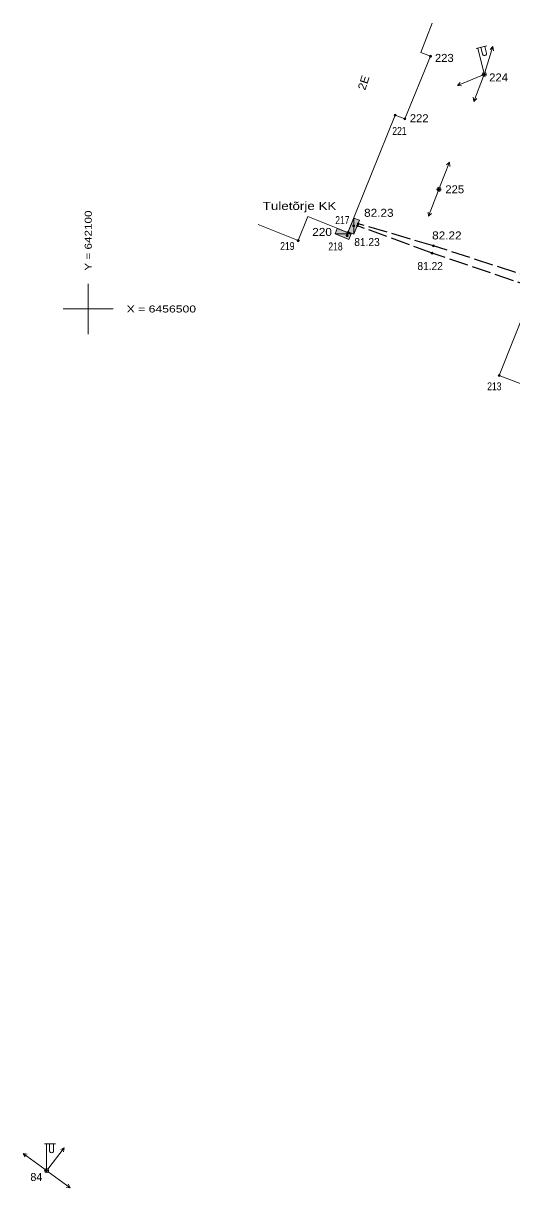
# Model space of a CAD drawing. Extents: x 642048 to 642352, y 6456237 to 6456686.
# Drawn here: x 642093.5 to 642142.3, y 6456412.2 to 6456528.5 of the extents above; entities that cross this region are included whole.
import ezdxf
from ezdxf.enums import TextEntityAlignment as Align

# ---------------------------------------------------------------- set-up
doc = ezdxf.new("R2010")
doc.units = 0
doc.header["$LTSCALE"] = 0.32
doc.header["$PDMODE"] = 32
doc.header["$PDSIZE"] = 0.16
doc.linetypes.add('LONG_DASHED', pattern=[7.5, 6, -1.5])
for name, color, linetype, lineweight in [('1', 7, 'Continuous', 13), ('11', 7, 'Continuous', 13), ('12', 7, 'Continuous', 13), ('21', 7, 'Continuous', 13), ('27', 7, 'Continuous', 13), ('28', 7, 'Continuous', 13), ('49', 7, 'Continuous', 13), ('54', 7, 'Continuous', 13), ('61', 7, 'Continuous', 13)]:
    doc.layers.add(name, color=color, linetype=linetype, lineweight=lineweight)
doc.layers.add('57', color=7, linetype='Continuous')
doc.layers.add('62', color=7, linetype='Continuous')

msp = doc.modelspace()

# ---------------------------------------------------------------- hatches: boundary and pattern name
at = {"layer": '27'}
for points in [[(642124.66, 6456507.51), (642124.88, 6456508.06), (642126.27, 6456507.5)], [(642126.55, 6456509.09), (642126.53, 6456507.47), (642125.97, 6456507.71)], [(642126.55, 6456509.09), (642127.11, 6456508.86), (642126.53, 6456507.47)], [(642124.66, 6456507.51), (642126.27, 6456507.5), (642126.05, 6456506.94)]]:
    msp.add_hatch(color=256, dxfattribs=at).paths.add_polyline_path(points)
at = {"layer": '54'}
for points in [[(642134.3, 6456525.25, 1), (642134.1, 6456525.25, 1)], [(642139.67, 6456523.45, 1), (642139.47, 6456523.45, 1)], [(642130.76, 6456519.38, 1), (642130.56, 6456519.38, 1)], [(642131.74, 6456519, 1), (642131.54, 6456519, 1)], [(642135.14, 6456511.96, 1), (642134.94, 6456511.96, 1)], [(642126.62, 6456508.3, 1), (642126.42, 6456508.3, 1)], [(642127, 6456508.31, 1), (642126.8, 6456508.31, 1)], [(642127.08, 6456508.51, 1), (642126.88, 6456508.51, 1)], [(642121.08, 6456506.83, 1), (642120.88, 6456506.83, 1)], [(642125.96, 6456507.33, 1), (642125.76, 6456507.33, 1)], [(642126.05, 6456507.63, 1), (642125.85, 6456507.63, 1)], [(642134.59, 6456506.32, 1), (642134.39, 6456506.32, 1)], [(642134.45, 6456505.59, 1), (642134.25, 6456505.59, 1)], [(642141.15, 6456493.36, 1), (642140.95, 6456493.36, 1)], [(642095.94, 6456413.89, 1), (642095.74, 6456413.89, 1)]]:
    msp.add_hatch(color=256, dxfattribs=at).paths.add_polyline_path(points)

# ---------------------------------------------------------------- linework, layer by layer
at = {"layer": '1'}
for p, q in [((642134.35, 6456528.55), (642133.22, 6456525.63)), ((642134.2, 6456525.25), (642133.22, 6456525.63)), ((642120.98, 6456506.83), (642121.95, 6456509.24)), ((642121.95, 6456509.24), (642125.95, 6456507.63)), ((642116.98, 6456508.44), (642120.98, 6456506.83))]:
    msp.add_line(p, q, dxfattribs=at)
msp.add_lwpolyline([(642125.95, 6456507.63), (642130.66, 6456519.38), (642131.64, 6456519), (642134.2, 6456525.25)], dxfattribs=at)
at = {"layer": '11'}
for p, q in [((642138.75, 6456526.03), (642139.82, 6456526.29)), ((642138.94, 6456526.08), (642139.52, 6456523.64)), ((642139.23, 6456526.15), (642139.4, 6456525.46)), ((642139.62, 6456526.24), (642139.79, 6456525.56)), ((642095.64, 6456416.59), (642096.74, 6456416.59)), ((642095.84, 6456416.59), (642095.84, 6456414.09)), ((642096.14, 6456416.59), (642096.14, 6456415.89)), ((642096.54, 6456416.59), (642096.54, 6456415.89))]:
    msp.add_line(p, q, dxfattribs=at)
for centre in [(642139.57, 6456523.45), (642095.84, 6456413.89)]:
    msp.add_circle(centre, 0.2, dxfattribs=at)
for centre, start, end in [((642139.59, 6456525.51), 193.3832, 13.5046), ((642096.34, 6456415.89), 179.9393, 0.0607)]:
    msp.add_arc(centre, 0.2, start, end, dxfattribs=at)
at = {"layer": '12'}
for p, q in [((642139.63, 6456523.64), (642140.44, 6456526.22)), ((642139.39, 6456523.37), (642136.9, 6456522.32)), ((642139.5, 6456523.26), (642138.51, 6456520.75)), ((642135.11, 6456512.15), (642136.1, 6456514.66)), ((642134.97, 6456511.77), (642133.99, 6456509.26)), ((642095.96, 6456414.05), (642097.61, 6456416.19)), ((642095.68, 6456414.01), (642093.51, 6456415.62)), ((642096, 6456413.77), (642098.19, 6456412.19))]:
    msp.add_line(p, q, dxfattribs=at)
for points in [[(642140.16, 6456525.93), (642140.44, 6456526.22), (642140.5, 6456525.81)], [(642137.3, 6456522.3), (642136.9, 6456522.32), (642137.17, 6456522.63)], [(642138.81, 6456521.02), (642138.51, 6456520.75), (642138.47, 6456521.16)], [(642135.8, 6456514.39), (642136.1, 6456514.66), (642136.14, 6456514.25)], [(642134.29, 6456509.53), (642133.99, 6456509.26), (642133.96, 6456509.67)], [(642097.25, 6456416.01), (642097.61, 6456416.19), (642097.53, 6456415.78)], [(642093.69, 6456415.26), (642093.51, 6456415.62), (642093.91, 6456415.54)], [(642098.01, 6456412.55), (642098.19, 6456412.19), (642097.79, 6456412.26)]]:
    msp.add_lwpolyline(points, dxfattribs=at)
for centre in [(642139.57, 6456523.45), (642139.57, 6456523.45), (642139.57, 6456523.45), (642135.04, 6456511.96), (642135.04, 6456511.96), (642095.84, 6456413.89), (642095.84, 6456413.89), (642095.84, 6456413.89)]:
    msp.add_circle(centre, 0.2, dxfattribs=at)
at = {"layer": '21', "linetype": 'LONG_DASHED', "lineweight": 25}
for points in [[(642235.24, 6456460.1), (642233.57, 6456460.95), (642233.53, 6456462.61), (642234.68, 6456466.69), (642234.93, 6456472.24), (642234.68, 6456473.56), (642233.89, 6456475.26), (642232.47, 6456476.54), (642230.39, 6456477.41), (642220.26, 6456480.99), (642218.33, 6456481.19), (642208.65, 6456482.55), (642199.81, 6456484.47), (642195.37, 6456485.37), (642191.13, 6456485.77), (642185.8, 6456486.9), (642182.78, 6456488.31), (642164.68, 6456497.53), (642157.96, 6456499.35), (642154.6, 6456499.94), (642144.75, 6456502.05), (642134.35, 6456505.59), (642126.9, 6456508.31)], [(642235.27, 6456460.17), (642233.71, 6456461.05), (642233.81, 6456462.81), (642234.95, 6456466.67), (642235.64, 6456472.26), (642235.46, 6456473.89), (642234.47, 6456475.69), (642232.76, 6456477.08), (642230.59, 6456478.09), (642220.4, 6456481.48), (642218.38, 6456481.72), (642208.74, 6456483.15), (642200.04, 6456485.38), (642195.48, 6456486.04), (642191.24, 6456486.3), (642186.11, 6456487.55), (642183.02, 6456488.9), (642165, 6456498.11), (642158.07, 6456499.89), (642154.7, 6456500.61), (642144.99, 6456502.91), (642134.49, 6456506.32), (642126.98, 6456508.51)]]:
    msp.add_lwpolyline(points, dxfattribs=at)
at = {"layer": '27'}
for points in [[(642124.66, 6456507.51), (642124.88, 6456508.06), (642126.27, 6456507.5)], [(642126.55, 6456509.09), (642126.53, 6456507.47), (642125.97, 6456507.71)], [(642126.55, 6456509.09), (642127.11, 6456508.86), (642126.53, 6456507.47)], [(642124.66, 6456507.51), (642126.27, 6456507.5), (642126.05, 6456506.94)]]:
    msp.add_lwpolyline(points, close=True, dxfattribs=at)
at = {"layer": '28'}
msp.add_lwpolyline([(642159.22, 6456486.42), (642141.05, 6456493.36), (642150.32, 6456516.59)], dxfattribs=at)
at = {"layer": '54'}
for centre in [(642134.2, 6456525.25), (642139.57, 6456523.45), (642130.66, 6456519.38), (642131.64, 6456519), (642135.04, 6456511.96), (642126.52, 6456508.3), (642126.9, 6456508.31), (642126.98, 6456508.51), (642120.98, 6456506.83), (642125.86, 6456507.33), (642125.95, 6456507.63), (642134.49, 6456506.32), (642134.35, 6456505.59), (642141.05, 6456493.36), (642095.84, 6456413.89)]:
    msp.add_circle(centre, 0.1, dxfattribs=at)
for p in [(642134.2, 6456525.25), (642139.57, 6456523.45), (642130.66, 6456519.38), (642131.64, 6456519), (642135.04, 6456511.96), (642126.52, 6456508.3), (642126.9, 6456508.31), (642126.98, 6456508.51), (642120.98, 6456506.83), (642125.86, 6456507.33), (642125.95, 6456507.63), (642134.49, 6456506.32), (642134.35, 6456505.59), (642141.05, 6456493.36), (642095.84, 6456413.89)]:
    msp.add_point(p, dxfattribs=at)
at = {"layer": '61'}
for p, q in [((642100, 6456502.5), (642100, 6456497.5)), ((642097.5, 6456500), (642102.5, 6456500))]:
    msp.add_line(p, q, dxfattribs=at)

# ---------------------------------------------------------------- texts
at = {"layer": '49'}
for s, width, p in [('82.23', 1.1, (642127.56, 6456509.21)), ('81.23', 0.95, (642126.58, 6456506.29)), ('82.22', 1.1, (642134.36, 6456506.95)), ('81.22', 0.95, (642132.89, 6456503.89))]:
    msp.add_text(s, height=0.8, dxfattribs=dict(at, width=width)).set_placement(p)
at = {"layer": '57', "width": 1.1}
msp.add_text('2E', height=0.8, rotation=71.642, dxfattribs=at).set_placement((642127.89, 6456522.49), align=Align.CENTER)
at = {"layer": '57', "width": 1.25}
msp.add_text('Tuletõrje KK', height=0.8, dxfattribs=at).set_placement((642121.11, 6456509.9), align=Align.CENTER)
msp.add_text(' Y = 642100', height=0.7, rotation=90, dxfattribs=at).set_placement((642100.35, 6456503.5))
at = {"layer": '57', "width": 1.3}
msp.add_text(' X = 6456500', height=0.7, dxfattribs=at).set_placement((642103.5, 6456499.65))
at = {"layer": '62'}
for s, width, p in [('223', 1.05, (642134.64, 6456524.69)), ('224', 1.05, (642140.06, 6456522.74)), ('222', 1.05, (642132.13, 6456518.66)), ('221', 0.8, (642130.38, 6456517.39)), ('225', 1.05, (642135.68, 6456511.56)), ('217', 0.8, (642124.68, 6456508.48)), ('220', 1.1, (642122.38, 6456507.3)), ('219', 0.8, (642119.18, 6456505.89)), ('218', 0.8, (642123.99, 6456505.85)), ('213', 0.8, (642139.86, 6456491.87))]:
    msp.add_text(s, height=0.8, dxfattribs=dict(at, width=width)).set_placement(p)
msp.add_text('84', height=0.8, dxfattribs=at).set_placement((642094.22, 6456412.86))

doc.saveas('drawing.dxf')
